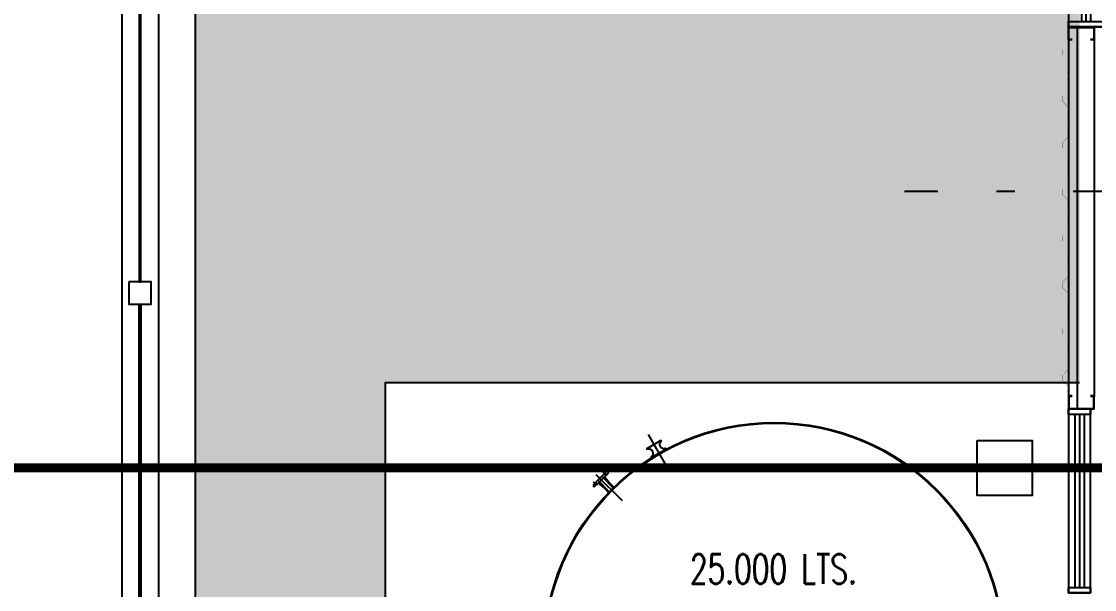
# Model space of a CAD drawing. Header units: millimetres. Extents: x -77 to 207, y -160 to 187.
# Drawn here: x -59.08 to -53.25, y 31.25 to 34.33 of the extents above; entities that cross this region are included whole.
import ezdxf
from ezdxf.xclip import XClip

# ---------------------------------------------------------------- set-up
doc = ezdxf.new("R2010")
doc.units = ezdxf.units.MM
doc.header["$LTSCALE"] = 0.1
doc.linetypes.add('X REF - ANELO INST bind$0$X REF - ANELO$0$DASHDOT2', pattern=[12.7, 6.35, -3.175, 0, -3.175])
for name, color, linetype in [('C05 PRY roja', 10, 'Continuous'), ('X REF - ANELO INST bind$0$X REF - ANELO EXT$0$A-CORDONES', 8, 'Continuous'), ('X REF - ANELO INST bind$0$X REF - ANELO EXT$0$A-GRANZA', 8, 'Continuous'), ('X REF - ANELO INST bind$0$X REF - ANELO EXT$0$A-MURO BLOCK', 7, 'Continuous'), ('X REF - ANELO INST bind$0$X REF - ANELO EXT$0$A-TXT', 7, 'Continuous'), ('X REF - ANELO INST bind$0$X REF - ANELO EXT$0$A-VISTAS', 8, 'Continuous'), ('X REF - ANELO INST bind$0$X REF - ANELO EXT$0$C-METALICA', 8, 'Continuous'), ('X REF - ANELO INST bind$0$X REF - ANELO EXT$0$E-GENERAL', 8, 'Continuous'), ('X REF - ANELO INST bind$0$X REF - ANELO$0$A-CHAPA TRAPEZOIDAL', 8, 'Continuous'), ('X REF - ANELO INST bind$0$X REF - ANELO$0$A-LADRILLO HUECO 12', 7, 'Continuous'), ('X REF - ANELO INST bind$0$X REF - ANELO$0$C-METALICA', 8, 'Continuous'), ('X REF - ANELO INST bind$0$X REF - ANELO$0$E-REJILLAS', 8, 'Continuous'), ('X REF - ANELO INST bind$0$X REF - ANELO$0$MET-COLUMNA METALICA', 7, 'Continuous'), ('X REF - ANELO INST bind$0$X REF - ANELO$0$MET-CORREAS DE CV', 7, 'Continuous'), ('X REF - ANELO INST bind$0$X REF - ANELO$0$MET-EJE CABRIADAS', 8, 'X REF - ANELO INST bind$0$X REF - ANELO$0$DASHDOT2'), ('X REF - ANELO INST bind$0$X REF - ANELO$0$MET-LANA VIDRIO', 8, 'Continuous')]:
    doc.layers.add(name, color=color, linetype=linetype)
doc.styles.add('X REF - ANELO INST bind$0$X REF - ANELO EXT$0$VAUX', font='romans.shx', dxfattribs={"width": 0.85})
doc.linetypes.add('X REF - ANELO INST bind$0$X REF - ANELO$0$REFERENCIAL CORTE TRANSVERSAL WM$0$BATTING', pattern='A,0.00254,-2.54,[134,ltypeshp.shx,S=2.54,R=0,X=-2.54,Y=0],-5.08,[134,ltypeshp.shx,S=2.54,R=180,X=2.54,Y=0],-2.54', length=10.16254)

# ---------------------------------------------------------------- blocks, each defined once
blk = doc.blocks.new('X REF - ANELO INST bind$0$X REF - ANELO EXT$0$A$C2E1B6E35')
at = {"layer": 'X REF - ANELO INST bind$0$X REF - ANELO EXT$0$E-GENERAL'}
for p, q in [((-0.6835, 1.1839), (-0.5836, 1.0108)), ((-0.6928, 1.1066), (-0.612, 1.1533)), ((-0.584, 1.1048), (-0.6648, 1.0581)), ((-0.9462, 0.9462), (-0.9847, 0.9077)), ((-0.9759, 0.8989), (-0.9374, 0.9374)), ((-0.9667, 0.9667), (-0.8253, 0.8253)), ((-0.8912, 0.8692), (-0.9572, 0.9352)), ((-0.9462, 0.9462), (-0.9077, 0.9847)), ((-0.8989, 0.9759), (-0.9374, 0.9374)), ((-0.8692, 0.8912), (-0.9352, 0.9572)), ((-0.9062, 0.9592), (-0.9269, 0.9799)), ((-0.9139, 0.9608), (-0.9227, 0.9696)), ((-0.92, 0.9547), (-0.8907, 0.9189)), ((-0.9077, 0.967), (-0.9165, 0.9758)), ((-0.9077, 0.9847), (-0.8989, 0.9759)), ((-0.9847, 0.9077), (-0.9759, 0.8989)), ((-0.9592, 0.9062), (-0.9799, 0.9269)), ((-0.967, 0.9077), (-0.9758, 0.9165)), ((-0.9608, 0.9139), (-0.9696, 0.9227)), ((-0.9547, 0.92), (-0.9189, 0.8907)), ((-0.8943, 0.866), (-0.9189, 0.8907)), ((-0.8802, 0.8802), (-0.8943, 0.866)), ((-0.866, 0.8943), (-0.8907, 0.9189)), ((-0.8802, 0.8802), (-0.866, 0.8943)), ((-0.069, 0.1665), (-0.0834, 0.2012)), ((0, 0.2329), (0, -0.2329)), ((0, 0.2329), (0, -0.2329)), ((0.069, 0.1665), (0.0834, 0.2012)), ((-1.3587, 0), (-1.3587, 0.1651)), ((-1.4054, 0.1134), (-1.312, 0.1134)), ((-1.319, 0.0593), (-1.3483, 0.0593)), ((-1.3381, 0), (-1.3381, 0.0713)), ((-1.3381, 0.0713), (-1.3256, 0.0713)), ((-1.3256, 0.0636), (-1.3381, 0.0636)), ((-1.3256, 0.0713), (-1.3256, 0)), ((-0.6224, 0.0725), (-0.6224, -0.0725)), ((-0.1665, 0.069), (-0.2012, 0.0834)), ((0.1665, 0.069), (0.2012, 0.0834)), ((-1.3671, 0), (-1.1672, 0)), ((-1.3671, 0), (-1.1672, 0)), ((-1.3671, 0), (-1.1672, 0)), ((-1.3654, 0), (-1.1655, 0)), ((-1.3256, 0.0549), (-1.3381, 0.0549)), ((-1.3381, 0), (-1.3381, -0.0713)), ((-1.3256, 0.042), (-1.2796, 0.0355)), ((-1.3256, 0.0311), (-1.2447, 0.0311)), ((-1.3256, 0), (-1.3256, 0.0311)), ((-1.3256, -0.0713), (-1.3256, 0)), ((-1.3256, 0), (-1.3256, -0.0311)), ((-1.2447, 0.0355), (-1.2796, 0.0355)), ((-1.2429, 0.0355), (-0.9317, 0.0355)), ((-0.6846, 0), (-0.8962, 0)), ((-0.6846, 0), (-0.8962, 0)), ((-0.5498, 0), (-0.6949, 0)), ((-0.5753, 0), (-0.6695, 0)), ((-0.6452, 0.0228), (-0.6642, 0.0418)), ((-0.6341, 0.0118), (-0.6477, 0.0253)), ((-0.6224, 0.0471), (-0.6224, -0.0467)), ((-0.6106, 0.0118), (-0.5971, 0.0253)), ((-0.5995, 0.0228), (-0.5806, 0.0418)), ((-1.3256, -0.0549), (-1.3381, -0.0549)), ((-1.3256, -0.0311), (-1.2447, -0.0311)), ((-1.3256, -0.042), (-1.2796, -0.0355)), ((-1.2447, -0.0355), (-1.2796, -0.0355)), ((-1.2447, -0.0355), (-0.9335, -0.0355)), ((-0.6452, -0.0228), (-0.6642, -0.0418)), ((-0.6341, -0.0118), (-0.6477, -0.0253)), ((-0.6106, -0.0118), (-0.5971, -0.0253)), ((-0.5995, -0.0228), (-0.5806, -0.0418)), ((-1.319, -0.0593), (-1.3483, -0.0593)), ((-1.3256, -0.0636), (-1.3381, -0.0636)), ((-1.3381, -0.0713), (-1.3256, -0.0713)), ((-0.1665, -0.069), (-0.2012, -0.0834)), ((0.1665, -0.069), (0.2012, -0.0834)), ((-0.069, -0.1665), (-0.0834, -0.2012)), ((0.069, -0.1665), (0.0834, -0.2012)), ((-1.1132, -0.8051), (-1.122, -0.8139)), ((-0.8139, -1.122), (-1.122, -0.8139)), ((-1.0942, -0.8147), (-1.1149, -0.8355)), ((-1.1044, -0.7963), (-1.1132, -0.8051)), ((-0.8051, -1.1132), (-1.1132, -0.8051)), ((-0.8051, -1.1132), (-1.1132, -0.8051)), ((-1.0854, -0.8059), (-1.1061, -0.8267)), ((-0.7963, -1.1044), (-1.1044, -0.7963)), ((-1.0932, -0.8075), (-1.102, -0.8163)), ((-1.087, -0.8137), (-1.0958, -0.8225)), ((-1.0183, -0.7918), (-1.0798, -0.8209)), ((-1.0604, -0.8403), (-0.9831, -0.763)), ((-0.9889, -0.7626), (-1.0177, -0.7915)), ((-1.0157, -1.0157), (-0.79, -0.79)), ((-1.0157, -1.0157), (-0.79, -0.79)), ((-1.0157, -1.0157), (-0.79, -0.79)), ((-0.9699, -0.9699), (-0.7961, -0.7961)), ((-1.1078, -0.8345), (-1.1166, -0.8433)), ((-1.102, -0.8163), (-1.1108, -0.8251)), ((-0.9466, -0.8366), (-0.9356, -0.8256)), ((-0.8366, -0.9466), (-0.9466, -0.8366)), ((-0.9094, -0.8566), (-0.8566, -0.9094)), ((-0.8525, -0.9078), (-0.9078, -0.8525)), ((-0.9053, -0.855), (-0.8802, -0.8802)), ((-0.855, -0.9053), (-0.8802, -0.8802)), ((-0.8403, -1.0604), (-0.763, -0.9831)), ((-0.8366, -0.9466), (-0.8256, -0.9356)), ((-0.7626, -0.9889), (-0.7915, -1.0177)), ((-0.7918, -1.0183), (-0.8209, -1.0798)), ((0.6835, -1.1839), (0.5836, -1.0108)), ((-0.8147, -1.0942), (-0.8355, -1.1149)), ((-0.8225, -1.0958), (-0.8313, -1.1046)), ((-0.8059, -1.0854), (-0.8267, -1.1061)), ((-0.8163, -1.102), (-0.8251, -1.1108)), ((-0.8137, -1.087), (-0.8225, -1.0958)), ((-0.8075, -1.0932), (-0.8163, -1.102)), ((-0.8051, -1.1132), (-0.7963, -1.1044)), ((0.584, -1.1048), (0.6648, -1.0581)), ((0.6928, -1.1066), (0.612, -1.1533)), ((-0.8139, -1.122), (-0.8051, -1.1132))]:
    blk.add_line(p, q, dxfattribs=at)
for points in [[(-0.6174, 1.1179), (-0.6173, 1.1178), (-0.6174, 1.1179), (-0.6174, 1.1179, -0.351391), (-0.6131, 1.1456, 0.354206), (-0.612, 1.1533)], [(-0.584, 1.1048, 0.354206), (-0.5913, 1.1077, -0.351391), (-0.6174, 1.1179)], [(-0.6594, 1.0936), (-0.6594, 1.0935), (-0.6594, 1.0936), (-0.6594, 1.0936, 0.351391), (-0.6855, 1.1038, -0.354206), (-0.6928, 1.1066)], [(-0.6648, 1.0581, -0.354206), (-0.6637, 1.0659, 0.351391), (-0.6594, 1.0936)], [(0.584, -1.1048, 0.354206), (0.5913, -1.1077, -0.351391), (0.6174, -1.1179)], [(0.6648, -1.0581, -0.354206), (0.6637, -1.0659, 0.351391), (0.6594, -1.0936)], [(0.6594, -1.0936), (0.6594, -1.0935), (0.6594, -1.0936), (0.6594, -1.0936, 0.351391), (0.6855, -1.1038, -0.354206), (0.6928, -1.1066)], [(0.6174, -1.1179), (0.6173, -1.1178), (0.6174, -1.1179), (0.6174, -1.1179, -0.351391), (0.6131, -1.1456, 0.354206), (0.612, -1.1533)]]:
    blk.add_lwpolyline(points, format="xyb", dxfattribs=at)
for points in [[(-1.1825, 0), (-1.1825, 0.2489), (-0.6846, 0.2489), (-0.6846, 0)], [(-1.3587, 0), (-1.3587, 0.1651)], [(-1.4054, 0.1134), (-1.312, 0.1134)], [(-1.5344, 0), (-1.2447, 0)], [(-1.5344, 0), (-1.2447, 0)], [(-1.2447, 0), (-1.5344, 0)], [(-1.1825, 0), (-1.1825, -0.2489), (-0.6846, -0.2489), (-0.6846, 0)]]:
    blk.add_lwpolyline(points, dxfattribs=at)
for centre, radius in [((0, 0), 1.2488), ((0, 0), 1.2447), ((0, 0), 0.2178), ((0, 0), 0.1976), ((-0.0756, 0.1826), 0.00653), ((0.0756, 0.1826), 0.00653), ((0, 0), 0.1556), ((-0.6224, 0), 0.0591), ((-0.1826, 0.0756), 0.00653), ((0, 0), 0.0828), ((0, 0), 0.0809), ((0.1826, 0.0756), 0.00653), ((-0.9335, 0), 0.0355), ((-0.6224, 0), 0.0435), ((-0.6531, 0.0307), 0.0056), ((-0.6224, 0), 0.0196), ((-0.5916, 0.0307), 0.0056), ((0, 0), 0.0498), ((0, 0), 0.0467), ((-0.6531, -0.0307), 0.0056), ((-0.5916, -0.0307), 0.0056), ((-0.1826, -0.0756), 0.00653), ((0.1826, -0.0756), 0.00653), ((-0.0756, -0.1826), 0.00653), ((0.0756, -0.1826), 0.00653)]:
    blk.add_circle(centre, radius, dxfattribs=at)
for centre, radius, start, end in [((-0.9335, 0), 0.0373, 0, 180), ((-0.9335, 0), 0.0373, 180, 0), ((-0.339, -0.339), 0.9029, 215.07745, 234.92255)]:
    blk.add_arc(centre, radius, start, end, dxfattribs=at)
blk = doc.blocks.new('X REF - ANELO INST bind$0$X REF - ANELO EXT')
at = {"layer": 'X REF - ANELO INST bind$0$X REF - ANELO EXT$0$A-GRANZA'}
h = blk.add_hatch(dxfattribs=at)
h.set_pattern_fill('AR-CONC', color=256, scale=0.005)
h.paths.add_polyline_path([(-41.9489, -3.4173), (-41.9489, -4.0173), (-42.5489, -4.0173), (-42.5489, -3.4173)])
h.paths.add_polyline_path([(-56.044, -4.0173), (-56.644, -4.0173), (-56.644, -3.4173), (-56.044, -3.4173)])
h.paths.add_polyline_path([(-53.3284, 35.8599), (-53.3284, 32.3713), (-57.0987, 32.3713), (-57.0987, 17.3824), (-55.5284, 17.3824), (-55.5284, -2.5346), (-39.9626, -2.5346), (-39.9625, -5.8465), (-58.1316, -5.8465), (-58.1316, 35.8599)])
h.paths.add_polyline_path([(-56.044, 15.4812), (-56.644, 15.4812), (-56.644, 16.0812), (-56.044, 16.0812)])
at = {"layer": 'X REF - ANELO INST bind$0$X REF - ANELO EXT$0$A-CORDONES'}
for points in [[(-29.1472, -5.8462), (-58.1316, -5.847), (-58.1316, 35.9216)], [(-53.3284, 17.3824), (-57.0987, 17.3824), (-57.0987, 32.3713), (-53.3284, 32.3713)]]:
    blk.add_lwpolyline(points, dxfattribs=at)
at = {"layer": 'X REF - ANELO INST bind$0$X REF - ANELO EXT$0$A-MURO BLOCK', "linetype": 'Continuous', "ltscale": 0.1}
blk.add_lwpolyline([(-58.4935, 32.9183), (-58.4935, 32.7983), (-58.3735, 32.7983), (-58.3735, 32.9183)], close=True, dxfattribs=at)
at = {"layer": 'X REF - ANELO INST bind$0$X REF - ANELO EXT$0$A-VISTAS'}
blk.add_lwpolyline([(-28.8472, -6.247), (-28.8472, -6.0466), (-58.3316, -6.0472), (-58.3316, 35.9217), (-58.3316, 35.9217), (-58.3316, 35.9217), (-58.5316, 35.9216), (-58.5316, 35.9216), (-58.5316, 35.9216), (-58.5316, -6.247), (-28.8472, -6.247)], dxfattribs=at)
at = {"layer": 'X REF - ANELO INST bind$0$X REF - ANELO EXT$0$C-METALICA'}
for points in [[(-58.4385, 35.7983), (-58.4385, 32.9183), (-58.4285, 32.9183), (-58.4285, 35.7983)], [(-58.4385, 29.9183), (-58.4385, 32.7983), (-58.4285, 32.7983), (-58.4285, 29.9183)]]:
    blk.add_lwpolyline(points, close=True, dxfattribs=at)
at = {"xscale": 1.00098281945873, "yscale": 1.00098281945873, "zscale": 1.00098281945873}
blk.add_blockref('X REF - ANELO INST bind$0$X REF - ANELO EXT$0$A$C2E1B6E35', (-54.988, 30.9046, 0.002), dxfattribs=at)
at = {"layer": 'X REF - ANELO INST bind$0$X REF - ANELO EXT$0$A-TXT', "color": 0, "insert": (-57.1794, 31.4386), "char_height": 0.16, "width": 4.465041, "attachment_point": 1, "line_spacing_factor": 0.999789, "style": 'X REF - ANELO INST bind$0$X REF - ANELO EXT$0$VAUX'}
blk.add_mtext('\\pi1.7339;{\\W0.7;25.000 LTS.}', dxfattribs=at)
blk = doc.blocks.new('X REF - ANELO INST bind$0$X REF - ANELO')
at = {"layer": 'X REF - ANELO INST bind$0$X REF - ANELO$0$A-CHAPA TRAPEZOIDAL'}
for points in [[(-53.3922, 34.3035, 0.0006, 0.0006, 0), (-53.3922, 34.2773, 0.0006, 0.0006, 0), (-53.3962, 34.2733, 0.0006, 0.0006, 0), (-53.3962, 34.2433, 0.0006, 0.0006, 0), (-53.3922, 34.2393, 0.0006, 0.0006, 0), (-53.3922, 34.2093, 0.0006, 0.0006, 0), (-53.4205, 34.181, 0.0006, 0.0006, 0), (-53.4205, 34.151, 0.0006, 0.0006, 0), (-53.3922, 34.1227, 0.0006, 0.0006, 0), (-53.3922, 34.0927, 0.0006, 0.0006, 0), (-53.3962, 34.0887, 0.0006, 0.0006, 0), (-53.3962, 34.0587, 0.0006, 0.0006, 0), (-53.3922, 34.0547, 0.0006, 0.0006, 0), (-53.3922, 34.0247, 0.0006, 0.0006, 0), (-53.3962, 34.0207, 0.0006, 0.0006, 0), (-53.3962, 33.9907, 0.0006, 0.0006, 0), (-53.3922, 33.9867, 0.0006, 0.0006, 0), (-53.3922, 33.9567, 0.0006, 0.0006, 0), (-53.4205, 33.9284, 0.0006, 0.0006, 0), (-53.4205, 33.8984, 0.0006, 0.0006, 0), (-53.3922, 33.8701, 0.0006, 0.0006, 0), (-53.3922, 33.8401, 0.0006, 0.0006, 0), (-53.3962, 33.8361, 0.0006, 0.0006, 0), (-53.3962, 33.8061, 0.0006, 0.0006, 0), (-53.3922, 33.8021, 0.0006, 0.0006, 0), (-53.3922, 33.7721, 0.0006, 0.0006, 0), (-53.3962, 33.7681, 0.0006, 0.0006, 0), (-53.3962, 33.7381, 0.0006, 0.0006, 0), (-53.3922, 33.7341, 0.0006, 0.0006, 0), (-53.3922, 33.7041, 0.0006, 0.0006, 0), (-53.4205, 33.6759, 0.0006, 0.0006, 0), (-53.4205, 33.6459, 0.0006, 0.0006, 0), (-53.3922, 33.6176, 0.0006, 0.0006, 0), (-53.3922, 33.5876, 0.0006, 0.0006, 0), (-53.3962, 33.5836, 0.0006, 0.0006, 0), (-53.3962, 33.5536, 0.0006, 0.0006, 0), (-53.3922, 33.5496, 0.0006, 0.0006, 0), (-53.3922, 33.5196, 0.0006, 0.0006, 0), (-53.3962, 33.5156, 0.0006, 0.0006, 0), (-53.3962, 33.4856, 0.0006, 0.0006, 0), (-53.3922, 33.4816, 0.0006, 0.0006, 0), (-53.3922, 33.4516, 0.0006, 0.0006, 0), (-53.4205, 33.4233, 0.0006, 0.0006, 0), (-53.4205, 33.3933, 0.0006, 0.0006, 0), (-53.3922, 33.365, 0, 0, 0)], [(-53.3922, 33.365, 0.0006, 0.0006, 0), (-53.3922, 33.335, 0.0006, 0.0006, 0), (-53.3962, 33.331, 0.0006, 0.0006, 0), (-53.3962, 33.3004, 0.0006, 0.0006, 0), (-53.3922, 33.2964, 0.0006, 0.0006, 0), (-53.3922, 33.2664, 0.0006, 0.0006, 0), (-53.3962, 33.2624, 0.0006, 0.0006, 0), (-53.3962, 33.2324, 0.0006, 0.0006, 0), (-53.3922, 33.2284, 0.0006, 0.0006, 0), (-53.3922, 33.1984, 0.0006, 0.0006, 0), (-53.4205, 33.1702, 0.0006, 0.0006, 0), (-53.4205, 33.1402, 0.0006, 0.0006, 0), (-53.3922, 33.1119, 0.0006, 0.0006, 0), (-53.3922, 33.0819, 0.0006, 0.0006, 0), (-53.3962, 33.0779, 0.0006, 0.0006, 0), (-53.3962, 33.0479, 0.0006, 0.0006, 0), (-53.3922, 33.0439, 0.0006, 0.0006, 0), (-53.3922, 33.0139, 0.0006, 0.0006, 0), (-53.3962, 33.0099, 0.0006, 0.0006, 0), (-53.3962, 32.9799, 0.0006, 0.0006, 0), (-53.3922, 32.9759, 0.0006, 0.0006, 0), (-53.3922, 32.9459, 0.0006, 0.0006, 0), (-53.4205, 32.9176, 0.0006, 0.0006, 0), (-53.4205, 32.8876, 0.0006, 0.0006, 0), (-53.3922, 32.8593, 0.0006, 0.0006, 0), (-53.3922, 32.8293, 0.0006, 0.0006, 0), (-53.3962, 32.8253, 0.0006, 0.0006, 0), (-53.3962, 32.7953, 0.0006, 0.0006, 0), (-53.3922, 32.7913, 0.0006, 0.0006, 0), (-53.3922, 32.7613, 0.0006, 0.0006, 0), (-53.3962, 32.7573, 0.0006, 0.0006, 0), (-53.3962, 32.7273, 0.0006, 0.0006, 0), (-53.3922, 32.7233, 0.0006, 0.0006, 0), (-53.3922, 32.6933, 0.0006, 0.0006, 0), (-53.4205, 32.665, 0.0006, 0.0006, 0), (-53.4205, 32.635, 0.0006, 0.0006, 0), (-53.3922, 32.6067, 0.0006, 0.0006, 0), (-53.3922, 32.5767, 0.0006, 0.0006, 0), (-53.3962, 32.5727, 0.0006, 0.0006, 0), (-53.3962, 32.5427, 0.0006, 0.0006, 0), (-53.3922, 32.5387, 0.0006, 0.0006, 0), (-53.3922, 32.5087, 0.0006, 0.0006, 0), (-53.3962, 32.5047, 0.0006, 0.0006, 0), (-53.3962, 32.4747, 0.0006, 0.0006, 0), (-53.3922, 32.4707, 0.0006, 0.0006, 0), (-53.3922, 32.4407, 0.0006, 0.0006, 0), (-53.4205, 32.4125, 0.0006, 0.0006, 0), (-53.4205, 32.3825, 0.0006, 0.0006, 0), (-53.3922, 32.3542, 0.0006, 0.0006, 0), (-53.3922, 32.3242, 0.0006, 0.0006, 0), (-53.3962, 32.3202, 0.0006, 0.0006, 0), (-53.3962, 32.2902, 0.0006, 0.0006, 0), (-53.3922, 32.2862, 0.0006, 0.0006, 0), (-53.3922, 32.2562, 0.0006, 0.0006, 0), (-53.3962, 32.2522, 0.0006, 0.0006, 0), (-53.3962, 32.2222, 0.0006, 0.0006, 0), (-53.394, 32.22, 0.0006, 0.0006, 0)]]:
    blk.add_lwpolyline(points, format="xyseb", dxfattribs=at)
at = {"layer": 'X REF - ANELO INST bind$0$X REF - ANELO$0$A-LADRILLO HUECO 12'}
blk.add_lwpolyline([(-53.3884, 32.2287), (-53.2684, 32.2287)], dxfattribs=at)
at = {"layer": 'X REF - ANELO INST bind$0$X REF - ANELO$0$C-METALICA'}
for points in [[(-53.1984, 35.5035), (-53.3884, 35.5035), (-53.3884, 34.3035), (-53.1984, 34.3035)], [(-53.2684, 32.2287), (-53.3884, 32.2287), (-53.3884, 31.2287), (-53.2684, 31.2287)], [(-53.3884, 32.2287), (-53.2684, 32.2287), (-53.2684, 32.1987), (-53.3884, 32.1987)]]:
    blk.add_lwpolyline(points, close=True, dxfattribs=at)
for points in [[(-53.3184, 35.4735), (-53.3184, 34.3335)], [(-53.2934, 35.4735), (-53.2934, 34.3335)], [(-53.2684, 35.4735), (-53.2684, 34.3335)], [(-53.3534, 32.1987), (-53.3534, 31.2587)], [(-53.3284, 32.1987), (-53.3284, 31.2587)], [(-53.3034, 32.1987), (-53.3034, 31.2587)]]:
    blk.add_lwpolyline(points, dxfattribs=at)
for points, elevation in [([(-53.3884, 34.3335), (-53.1984, 34.3335), (-53.1984, 34.3035), (-53.3884, 34.3035)], 0), ([(-53.3884, 31.2587), (-53.2684, 31.2587), (-53.2684, 31.2287), (-53.3884, 31.2287)], 0.0129)]:
    blk.add_lwpolyline(points, close=True, dxfattribs=dict(at, elevation=elevation))
at = {"layer": 'X REF - ANELO INST bind$0$X REF - ANELO$0$E-REJILLAS', "elevation": 0.0014}
blk.add_lwpolyline([(-53.8852, 32.0572), (-53.5852, 32.0572), (-53.5852, 31.7572), (-53.8852, 31.7572)], close=True, dxfattribs=at)
at = {"layer": 'X REF - ANELO INST bind$0$X REF - ANELO$0$MET-COLUMNA METALICA'}
for points in [[(-53.3691, 34.2335), (-53.3854, 34.2335, -0.414214), (-53.3884, 34.2365), (-53.3884, 34.3005, -0.414214), (-53.3854, 34.3035), (-53.2514, 34.3035, -0.414214), (-53.2484, 34.3005), (-53.2484, 34.2365, -0.414214), (-53.2514, 34.2335), (-53.2686, 34.2335)], [(-53.3691, 34.236), (-53.3854, 34.236, -0.414214), (-53.3859, 34.2365), (-53.3859, 34.3005, -0.414214), (-53.3854, 34.301), (-53.2514, 34.301, -0.414214), (-53.2509, 34.3005), (-53.2509, 34.2365, -0.414214), (-53.2514, 34.236), (-53.2686, 34.236)], [(-53.3691, 32.2988), (-53.3854, 32.2988, 0.414214), (-53.3884, 32.2958), (-53.3884, 32.2318, 0.414214), (-53.3854, 32.2288), (-53.2514, 32.2287, 0.414214), (-53.2484, 32.2317), (-53.2484, 32.2957, 0.414214), (-53.2514, 32.2987), (-53.2686, 32.2987)], [(-53.3691, 32.2963), (-53.3854, 32.2963, 0.414214), (-53.3859, 32.2958), (-53.3859, 32.2318, 0.414214), (-53.3854, 32.2313), (-53.2514, 32.2312, 0.414214), (-53.2509, 32.2317), (-53.2509, 32.2957, 0.414214), (-53.2514, 32.2962), (-53.2686, 32.2962)]]:
    blk.add_lwpolyline(points, format="xyb", dxfattribs=at)
at = {"layer": 'X REF - ANELO INST bind$0$X REF - ANELO$0$MET-CORREAS DE CV'}
for p, q in [((-53.3884, 34.3035, 0), (-53.3884, 32.2958)), ((-53.2484, 34.3035, 0), (-53.2484, 32.2957))]:
    blk.add_line(p, q, dxfattribs=at)
at = {"layer": 'X REF - ANELO INST bind$0$X REF - ANELO$0$MET-EJE CABRIADAS'}
blk.add_line((-21.2176, 33.4093, -0.0001), (-54.2799, 33.4093, -0.0001), dxfattribs=at)
at = {"layer": 'X REF - ANELO INST bind$0$X REF - ANELO$0$MET-LANA VIDRIO', "linetype": 'X REF - ANELO INST bind$0$X REF - ANELO$0$REFERENCIAL CORTE TRANSVERSAL WM$0$BATTING', "ltscale": 0.025}
blk.add_lwpolyline([(-53.3385, 32.2312), (-53.3384, 34.3035)], dxfattribs=at)
blk.add_blockref('X REF - ANELO INST bind$0$X REF - ANELO EXT', (0, 0))
blk = doc.blocks.new('X REF - ANELO INST bind')
ref = blk.add_blockref('X REF - ANELO INST bind$0$X REF - ANELO', (0, 0))
XClip(ref).set_block_clipping_path([(-76.9680737415, -24.7711317477), (92.9860355418, 61.1669630168)])

msp = doc.modelspace()

# ---------------------------------------------------------------- linework, layer by layer
at = {"layer": 'C05 PRY roja', "const_width": 0.05, "elevation": 0.0004}
msp.add_lwpolyline([(-51.5393, 31.9081), (-61.4249, 31.9081), (-61.4249, 31.2047)], dxfattribs=at)

# ---------------------------------------------------------------- block references
msp.add_blockref('X REF - ANELO INST bind', (0, 0))

doc.saveas('drawing.dxf')
